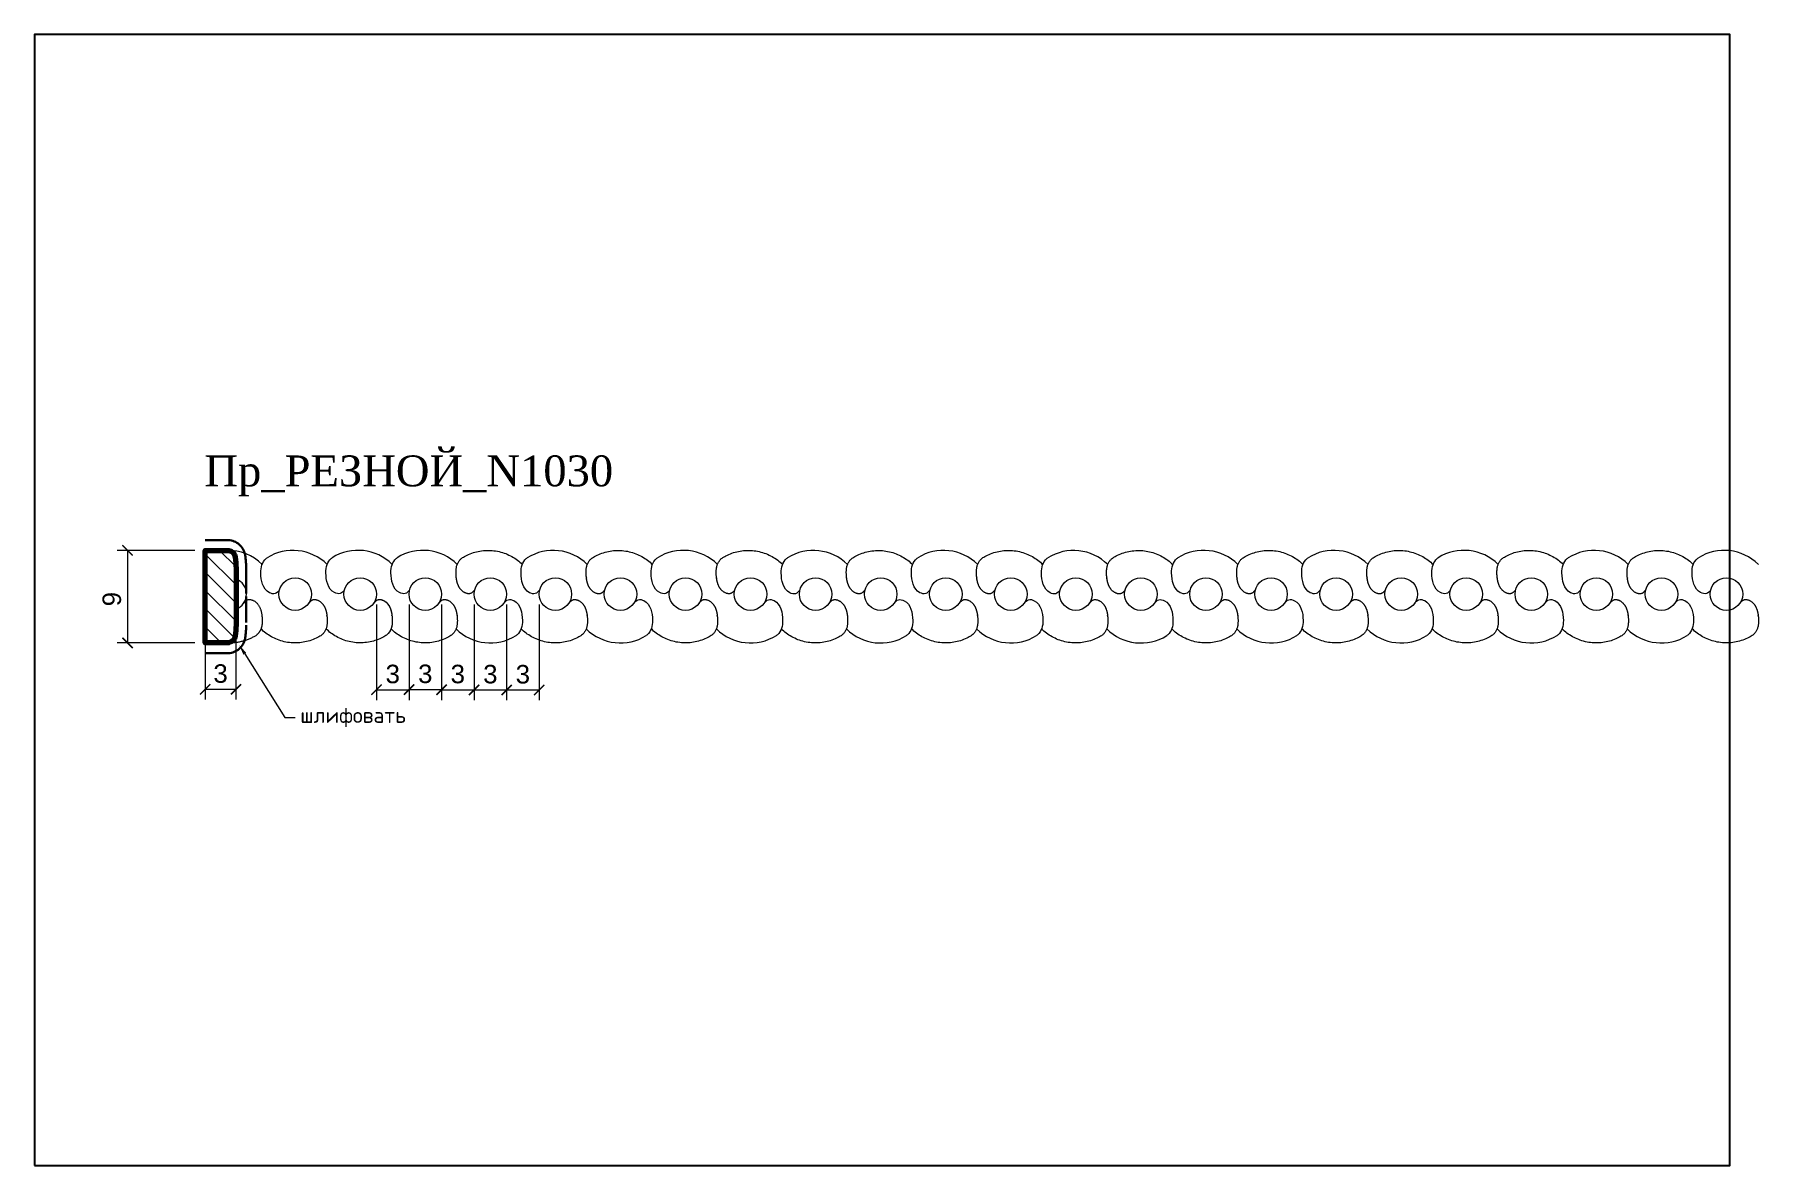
# Model space of a CAD drawing. Header units: millimetres. Extents: x 1314 to 1481, y 237 to 347.
import ezdxf
from ezdxf import colors
from ezdxf.entities.mleader import LeaderData, LeaderLine
from ezdxf.math import Vec2, Vec3

# ---------------------------------------------------------------- set-up
doc = ezdxf.new("R2010")
doc.units = ezdxf.units.MM
doc.linetypes.add('HIDDEN', pattern=[0.375, 0.25, -0.125])
for name, color, linetype, lineweight in [('0.15', 7, 'Continuous', 15), ('линия 50', 1, 'Continuous', 140), ('служебный слой РАЗМЕРЫ', 7, 'Continuous', 9)]:
    doc.layers.add(name, color=color, linetype=linetype, lineweight=lineweight)
doc.layers.add('Outside panel', color=7, linetype='Continuous', lineweight=18, true_color=0x7f5e57)
doc.layers.add('размеры в модели', color=7, linetype='Continuous')
doc.styles.add('ELECT', font='times.ttf')
doc.styles.get("Standard").update_dxf_attribs({"font": 'arial.ttf'})
doc.styles.add('ЕСКД профили текст', font='isocpeur.ttf')
doc.dimstyles.new('M_1', dxfattribs={"dimtxt": 1.8, "dimasz": 1, "dimexe": 1, "dimexo": 1, "dimgap": 0.6, "dimtad": 1, "dimdec": 0, "dimdsep": 46, "dimtxsty": 'Standard', "dimblk": 'ARCHTICK', "dimcen": -5, "dimclrd": 7, "dimclre": 7, "dimclrt": 7, "dimadec": 0, "dimazin": 0, "dimtfac": 1, "dimtdec": 0, "dimtmove": 0, "dimatfit": 3, "dimfxl": 1, "dimtolj": 1, "dimtzin": 0, "dimlwd": 5, "dimlwe": 5, "dimarcsym": 0})

# ---------------------------------------------------------------- blocks, each defined once
blk = doc.blocks.new('_ArchTick')
at = {"color": 0, "linetype": 'ByBlock', "const_width": 0.15}
blk.add_lwpolyline([(-0.5, -0.5), (0.5, 0.5)], dxfattribs=at)
blk = doc.blocks.new('*D6')
at = {"layer": 'Defpoints', "color": 0, "ltscale": 1000, "transparency": 16777216}
for p in [(1359.584808503521, 292.1058014635055), (1362.751732715242, 292.1052696733823), (1362.751732715242, 282.7788896739512)]:
    blk.add_point(p, dxfattribs=at)
at = {"layer": 'размеры в модели', "color": 7, "lineweight": 5, "ltscale": 1000, "transparency": 16777216}
for p, q in [((1359.584808503521, 291.1058014635055), (1359.584808503521, 281.7788896739512)), ((1362.751732715242, 291.1052696733823), (1362.751732715242, 281.7788896739512)), ((1359.584808503521, 282.7788896739512), (1362.751732715242, 282.7788896739512))]:
    blk.add_line(p, q, dxfattribs=at)
at = {"layer": 'размеры в модели', "color": 7, "lineweight": 5, "ltscale": 1000, "transparency": 16777216, "rotation": 180}
blk.add_blockref('_ArchTick', (1359.584808503521, 282.7788896739512), dxfattribs=at)
at = {"layer": 'размеры в модели', "color": 7, "lineweight": 5, "ltscale": 1000, "transparency": 16777216}
blk.add_blockref('_ArchTick', (1362.751732715242, 282.7788896739512), dxfattribs=at)
at = {"layer": 'размеры в модели', "color": 7, "ltscale": 1000, "transparency": 16777216, "insert": (1361.168270609411, 284.2985349672663), "char_height": 1.8, "attachment_point": 5}
blk.add_mtext('\\A1;3', dxfattribs=at)
blk = doc.blocks.new('*D5')
at = {"layer": 'Defpoints', "color": 0, "ltscale": 1000, "transparency": 16777216}
for p in [(1356.419703395233, 292.1058014635055), (1359.584808503521, 292.1058014635055), (1359.584808503521, 282.7890902848303)]:
    blk.add_point(p, dxfattribs=at)
at = {"layer": 'размеры в модели', "color": 7, "lineweight": 5, "ltscale": 1000, "transparency": 16777216}
for p, q in [((1356.419703395233, 291.1058014635055), (1356.419703395233, 281.7890902848303)), ((1359.584808503521, 291.1058014635055), (1359.584808503521, 281.7890902848303)), ((1356.419703395233, 282.7890902848303), (1359.584808503521, 282.7890902848303))]:
    blk.add_line(p, q, dxfattribs=at)
at = {"layer": 'размеры в модели', "color": 7, "lineweight": 5, "ltscale": 1000, "transparency": 16777216, "rotation": 180}
blk.add_blockref('_ArchTick', (1356.419703395233, 282.7890902848303), dxfattribs=at)
at = {"layer": 'размеры в модели', "color": 7, "lineweight": 5, "ltscale": 1000, "transparency": 16777216}
blk.add_blockref('_ArchTick', (1359.584808503521, 282.7890902848303), dxfattribs=at)
at = {"layer": 'размеры в модели', "color": 7, "ltscale": 1000, "transparency": 16777216, "insert": (1358.002255949377, 284.3087355781454), "char_height": 1.8, "attachment_point": 5}
blk.add_mtext('\\A1;3', dxfattribs=at)
blk = doc.blocks.new('*D4')
at = {"layer": 'Defpoints', "color": 0, "ltscale": 1000, "transparency": 16777216}
for p in [(1353.254598286829, 292.1058014635055), (1356.419703395233, 292.1058014635055), (1356.419703395233, 282.7999328922015)]:
    blk.add_point(p, dxfattribs=at)
at = {"layer": 'размеры в модели', "color": 7, "lineweight": 5, "ltscale": 1000, "transparency": 16777216}
for p, q in [((1353.254598286829, 291.1058014635055), (1353.254598286829, 281.7999328922015)), ((1356.419703395233, 291.1058014635055), (1356.419703395233, 281.7999328922015)), ((1353.254598286829, 282.7999328922015), (1356.419703395233, 282.7999328922015))]:
    blk.add_line(p, q, dxfattribs=at)
at = {"layer": 'размеры в модели', "color": 7, "lineweight": 5, "ltscale": 1000, "transparency": 16777216, "rotation": 180}
blk.add_blockref('_ArchTick', (1353.254598286829, 282.7999328922015), dxfattribs=at)
at = {"layer": 'размеры в модели', "color": 7, "lineweight": 5, "ltscale": 1000, "transparency": 16777216}
blk.add_blockref('_ArchTick', (1356.419703395233, 282.7999328922015), dxfattribs=at)
at = {"layer": 'размеры в модели', "color": 7, "ltscale": 1000, "transparency": 16777216, "insert": (1354.837150841031, 284.3195781855166), "char_height": 1.8, "attachment_point": 5}
blk.add_mtext('\\A1;3', dxfattribs=at)
blk = doc.blocks.new('*D3')
at = {"layer": 'Defpoints', "color": 0, "ltscale": 1000, "transparency": 16777216}
for p in [(1346.924388070194, 292.1058014635055), (1350.089493178541, 292.1058014635055), (1350.089493178541, 282.8039275370102)]:
    blk.add_point(p, dxfattribs=at)
at = {"layer": 'размеры в модели', "color": 7, "lineweight": 5, "ltscale": 1000, "transparency": 16777216}
for p, q in [((1346.924388070194, 291.1058014635055), (1346.924388070194, 281.8039275370102)), ((1350.089493178541, 291.1058014635055), (1350.089493178541, 281.8039275370102)), ((1346.924388070194, 282.8039275370102), (1350.089493178541, 282.8039275370102))]:
    blk.add_line(p, q, dxfattribs=at)
at = {"layer": 'размеры в модели', "color": 7, "lineweight": 5, "ltscale": 1000, "transparency": 16777216, "rotation": 180}
blk.add_blockref('_ArchTick', (1346.924388070194, 282.8039275370102), dxfattribs=at)
at = {"layer": 'размеры в модели', "color": 7, "lineweight": 5, "ltscale": 1000, "transparency": 16777216}
blk.add_blockref('_ArchTick', (1350.089493178541, 282.8039275370102), dxfattribs=at)
at = {"layer": 'размеры в модели', "color": 7, "ltscale": 1000, "transparency": 16777216, "insert": (1348.506940624397, 284.3235728303253), "char_height": 1.8, "attachment_point": 5}
blk.add_mtext('\\A1;3', dxfattribs=at)
blk = doc.blocks.new('*D2')
at = {"layer": 'Defpoints', "color": 0, "ltscale": 1000, "transparency": 16777216}
for p in [(1350.089493178541, 292.1058014635055), (1353.254598286829, 292.1058014635055), (1353.254598286829, 282.8195494515821)]:
    blk.add_point(p, dxfattribs=at)
at = {"layer": 'размеры в модели', "color": 7, "lineweight": 5, "ltscale": 1000, "transparency": 16777216}
for p, q in [((1350.089493178541, 291.1058014635055), (1350.089493178541, 281.8195494515821)), ((1353.254598286829, 291.1058014635055), (1353.254598286829, 281.8195494515821)), ((1350.089493178541, 282.8195494515821), (1353.254598286829, 282.8195494515821))]:
    blk.add_line(p, q, dxfattribs=at)
at = {"layer": 'размеры в модели', "color": 7, "lineweight": 5, "ltscale": 1000, "transparency": 16777216, "rotation": 180}
blk.add_blockref('_ArchTick', (1350.089493178541, 282.8195494515821), dxfattribs=at)
at = {"layer": 'размеры в модели', "color": 7, "lineweight": 5, "ltscale": 1000, "transparency": 16777216}
blk.add_blockref('_ArchTick', (1353.254598286829, 282.8195494515821), dxfattribs=at)
at = {"layer": 'размеры в модели', "color": 7, "ltscale": 1000, "transparency": 16777216, "insert": (1351.672045732685, 284.3391947448973), "char_height": 1.8, "attachment_point": 5}
blk.add_mtext('\\A1;3', dxfattribs=at)
blk = doc.blocks.new('*D8')
at = {"layer": 'Defpoints', "color": 0, "ltscale": 1000, "transparency": 16777216}
for p in [(1330.252089307945, 296.3588111894205), (1333.249516065011, 294.1263320338039), (1333.249516065011, 282.8449439793476)]:
    blk.add_point(p, dxfattribs=at)
at = {"layer": 'размеры в модели', "color": 7, "lineweight": 5, "ltscale": 1000, "transparency": 16777216}
for p, q in [((1330.252089307945, 295.3588111894205), (1330.252089307945, 281.8449439793476)), ((1333.249516065011, 293.1263320338039), (1333.249516065011, 281.8449439793476)), ((1330.252089307945, 282.8449439793476), (1333.249516065011, 282.8449439793476))]:
    blk.add_line(p, q, dxfattribs=at)
at = {"layer": 'размеры в модели', "color": 7, "lineweight": 5, "ltscale": 1000, "transparency": 16777216, "rotation": 180}
blk.add_blockref('_ArchTick', (1330.252089307945, 282.8449439793476), dxfattribs=at)
at = {"layer": 'размеры в модели', "color": 7, "lineweight": 5, "ltscale": 1000, "transparency": 16777216}
blk.add_blockref('_ArchTick', (1333.249516065011, 282.8449439793476), dxfattribs=at)
at = {"layer": 'размеры в модели', "color": 7, "ltscale": 1000, "transparency": 16777216, "insert": (1331.750802686449, 284.3645892726627), "char_height": 1.8, "attachment_point": 5}
blk.add_mtext('\\A1;3', dxfattribs=at)
blk = doc.blocks.new('*D7')
at = {"layer": 'Defpoints', "color": 0, "ltscale": 1000, "transparency": 16777216}
for p in [(1330.249730308901, 296.3588111903229), (1322.691560130869, 287.3573986737466), (1330.249730308901, 287.3573986737466)]:
    blk.add_point(p, dxfattribs=at)
at = {"layer": 'размеры в модели', "color": 7, "lineweight": 5, "ltscale": 1000, "transparency": 16777216}
for p, q in [((1329.249730308901, 296.3588111903229), (1321.691560130869, 296.3588111903229)), ((1322.691560130869, 296.3588111903229), (1322.691560130869, 287.3573986737466)), ((1329.249730308901, 287.3573986737466), (1321.691560130869, 287.3573986737466))]:
    blk.add_line(p, q, dxfattribs=at)
for p, rotation in [((1322.691560130869, 296.3588111903229), 90), ((1322.691560130869, 287.3573986737466), 270)]:
    blk.add_blockref('_ArchTick', p, dxfattribs=dict(at, rotation=rotation))
at = {"layer": 'размеры в модели', "color": 7, "ltscale": 1000, "transparency": 16777216, "insert": (1321.172528752969, 291.6166499399988), "char_height": 1.8, "attachment_point": 5, "rotation": 90}
blk.add_mtext('\\A1;9', dxfattribs=at)

msp = doc.modelspace()

# ---------------------------------------------------------------- hatches: boundary and pattern name
at = {"layer": 'Outside panel', "ltscale": 1000}
h = msp.add_hatch(dxfattribs=at)
h.set_pattern_fill('ANSI31', color=256, scale=10, angle=89.99999999999999)
h.set_pattern_definition([(135, (-308745.0822211283, 93220.60749441691), (-0.8838834764831847, -0.8838834764831842), [])])
edge = h.paths.add_edge_path()
edge.add_line((1333.252089307945, 291.8573986728443), (1333.251827550073, 289.0869981212309))
edge.add_arc((1321.690781577909, 289.4972456994437), 11.56832256837333, 352.71145278021726, 357.9676928715497, ccw=False)
edge.add_arc((1332.364986837794, 288.1414474617923), 0.80841575530938, 284.1032082301434, 352.04846831361203, ccw=False)
edge.add_line((1332.56197295403, 287.3573986728443), (1330.252089307945, 287.3573986728443))
edge.add_line((1330.252089307945, 287.3573986728443), (1330.252089307945, 291.8581049311324))
edge.add_line((1330.252089307945, 291.8581049311324), (1330.252089307945, 296.3588111894205))
edge.add_line((1330.252089307945, 296.3588111894205), (1332.56197295403, 296.3588111894205))
edge.add_arc((1332.364986837794, 295.5747624004725), 0.8084157553144137, 7.951531686388023, 75.89679176985658, ccw=False)
edge.add_arc((1321.690781577909, 294.2189641628211), 11.56832256837375, 2.032307128450327, 7.288547219782686, ccw=False)
edge.add_line((1333.251827550073, 294.6292117410339), (1333.252089307945, 291.8588111894205))

# ---------------------------------------------------------------- linework, layer by layer
at = {"color": 6, "ltscale": 1000}
msp.add_lwpolyline([(1313.640166481928, 236.5306008226107), (1478.640166481928, 236.5306008226107), (1478.640166481928, 346.5306008226107), (1313.640166481928, 346.5306008226107)], close=True, dxfattribs=at)
at = {"layer": '0.15', "color": 7, "ltscale": 1000}
for centre in [(1339.010728631994, 292.1016922611016), (1345.34183551605, 292.1058014635055), (1351.672045732685, 292.1058014635055), (1358.002255949377, 292.1058014635055), (1364.334285247092, 292.1050039310649), (1370.66678740615, 292.1050039310649), (1376.996997622842, 292.1050039310649), (1383.327207839535, 292.1050039310649), (1389.658064685133, 292.1012181558472), (1395.990566844248, 292.1012181558472), (1402.320777060882, 292.1012181558472), (1408.650987277575, 292.1012181558472), (1414.983016575232, 292.1004206234065), (1421.315518734347, 292.1004206234065), (1427.64572895104, 292.1004206234065), (1433.975939167674, 292.1004206234065), (1440.310245799436, 292.1054802763101), (1446.642747958493, 292.1054802763101), (1452.972958175185, 292.1054802763101), (1459.303168391878, 292.1054802763101), (1465.635197689535, 292.1046827438695), (1471.96769984865, 292.1046827438695), (1478.297910065285, 292.1046827438695)]:
    msp.add_circle(centre, 1.582552554169502, dxfattribs=at)
for centre, radius, start, end in [((1332.460571440704, 291.6117594703101), 4.747657662508507, 45.46125550360905, 90.91541549154064), ((1338.788673791172, 291.6072438676638), 4.747657662508507, 45.46125550360905, 121.8910028243229), ((1345.1215073038, 291.614899135544), 4.747657662508507, 45.46125550360905, 121.8910028243229), ((1351.449990891862, 291.6113530700677), 4.747657662508507, 45.46125550360905, 121.8910028243229), ((1364.110210466151, 291.6048665818817), 4.747657662508507, 45.46125550360905, 121.8910028243229), ((1376.774942781962, 291.6105555376271), 4.747657662508507, 45.46125550360905, 121.8910028243229), ((1389.43398990425, 291.601080806664), 4.747657662508507, 45.46125550360905, 121.8910028243229), ((1402.098722220002, 291.6067697624094), 4.747657662508507, 45.46125550360905, 121.8910028243229), ((1414.758941794349, 291.6002832742233), 4.747657662508507, 45.46125550360905, 121.8910028243229), ((1427.423674110159, 291.6059722299688), 4.747657662508507, 45.46125550360905, 121.8910028243229), ((1440.086171018553, 291.6053429271269), 4.747657662508507, 45.46125550360905, 121.8910028243229), ((1452.750903334305, 291.6110318828723), 4.747657662508507, 45.46125550360905, 121.8910028243229), ((1465.411122908652, 291.6045453946863), 4.747657662508507, 45.46125550360905, 121.8910028243229), ((1478.075855224404, 291.6102343504317), 4.747657662508507, 45.46125550360905, 121.8910028243229), ((1332.682626281527, 292.1062078637478), 1.582552554169502, 290.9942537180775, 69.00756442548197), ((1358.002255949377, 292.1058014635055), 4.747657662508507, 225.4612555041987, 301.8910028243229), ((1370.663685168733, 292.103084452945), 4.747657662508507, 225.4612555041987, 301.8910028243229), ((1383.327207839535, 292.1050039310649), 4.747657662508507, 225.4612555041987, 301.8910028243229), ((1395.987464606831, 292.0992986777565), 4.747657662508507, 225.4612555041987, 301.8910028243229), ((1408.650987277575, 292.1012181558472), 4.747657662508507, 225.4612555041987, 301.8910028243229), ((1421.31241649693, 292.0985011452867), 4.747657662508507, 225.4612555041987, 301.8910028243229), ((1433.975939167674, 292.1004206234065), 4.747657662508507, 225.4612555041987, 301.8910028243229), ((1446.639645721076, 292.1035607982194), 4.747657662508507, 225.4612555041987, 301.8910028243229), ((1459.303168391878, 292.1054802763101), 4.747657662508507, 225.4612555041987, 301.8910028243229), ((1471.964597611233, 292.1027632657497), 4.747657662508507, 225.4612555041987, 301.8910028243229)]:
    msp.add_arc(centre, radius, start, end, dxfattribs=at)
for points in [[(1337.47370796937, 292.4909491807921), (1337.05784834579, 292.1516174874268), (1336.4994763416, 292.2433281168342), (1335.666046085371, 294.1644850114244), (1335.777495336089, 294.9614470938686), (1336.181639589206, 295.559209744737), (1336.280462443781, 295.6382647206774)], [(1343.806541482056, 292.4986044486868), (1343.39068185836, 292.1592727552925), (1342.83230985417, 292.2509833846998), (1341.998879598057, 294.1721402793191), (1342.110328848776, 294.9691023617343), (1342.514473101892, 295.5668650126026), (1342.613295956351, 295.645919988543)], [(1350.135025070118, 292.4950583832106), (1349.719165446422, 292.1557266898162), (1349.160793442232, 292.2474373192235), (1348.327363186119, 294.1685942138429), (1348.438812436838, 294.965556296258), (1348.842956689954, 295.5633189471264), (1348.941779544413, 295.6423739230668)], [(1362.795244644465, 292.4885718950245), (1362.379385020769, 292.1492402016302), (1361.821013016579, 292.2409508310375), (1360.987582760466, 294.1621077256568), (1361.099032011185, 294.9590698080719), (1361.503176264301, 295.5568324589403), (1361.60199911876, 295.6358874348516)], [(1375.459976960159, 292.4942608507699), (1375.044117336463, 292.1549291573756), (1374.485745332389, 292.2466397867829), (1373.652315076277, 294.1677966813731), (1373.763764326995, 294.9647587638174), (1374.167908580112, 295.5625214146567), (1374.266731434571, 295.641576390597)], [(1388.119024082389, 292.4847861198068), (1387.70316445881, 292.1454544264125), (1387.144792454619, 292.2371650558198), (1386.311362198507, 294.1583219504391), (1386.422811449342, 294.9552840328543), (1386.826955702341, 295.5530466837226), (1386.925778556917, 295.632101659663)], [(1400.783756398199, 292.4904750755522), (1400.36789677462, 292.1511433821579), (1399.80952477043, 292.2428540115652), (1398.976094514201, 294.1640109061846), (1399.087543765036, 294.9609729885997), (1399.491688018035, 295.558735639439), (1399.590510872727, 295.6377906153793)], [(1413.443975972546, 292.4839885873662), (1413.028116348967, 292.1446568939718), (1412.469744344777, 292.2363675233792), (1411.636314088548, 294.1575244179985), (1411.747763339383, 294.9544865004136), (1412.151907592382, 295.5522491512529), (1412.250730447075, 295.6313041271933)], [(1426.108708288357, 292.4896775431116), (1425.692848664778, 292.1503458497173), (1425.134476660587, 292.2420564791246), (1424.301046404358, 294.1632133737148), (1424.412495655077, 294.960175456159), (1424.816639908193, 295.5579381069983), (1424.915462762769, 295.6369930829387)], [(1438.771205196692, 292.4890482402698), (1438.355345573113, 292.1497165468754), (1437.796973568922, 292.2414271763118), (1436.96354331281, 294.1625840709021), (1437.074992563528, 294.9595461533463), (1437.479136816528, 295.5573088041856), (1437.57795967122, 295.636363780126)], [(1451.435937512502, 292.4947371960152), (1451.020077888923, 292.1554055026209), (1450.461705884733, 292.2471161320282), (1449.628275628504, 294.1682730266475), (1449.739724879339, 294.9652351090626), (1450.143869132338, 295.562997759931), (1450.242691986914, 295.6420527358423)], [(1464.096157086849, 292.4882507078291), (1463.68029746327, 292.1489190144348), (1463.12192545908, 292.2406296438421), (1462.288495202851, 294.1617865384615), (1462.399944453686, 294.9587486208766), (1462.804088706685, 295.5565112717159), (1462.902911561261, 295.6355662476562)], [(1476.76088940266, 292.4939396635746), (1476.345029779081, 292.1546079701802), (1475.78665777489, 292.2463185995875), (1474.953227518661, 294.1674754941778), (1475.06467676938, 294.964437576622), (1475.468821022496, 295.5622002274613), (1475.567643877072, 295.6412552034017)], [(1346.653637497755, 291.2201291569218), (1347.069497121451, 291.5594608503161), (1347.627869125525, 291.4677502208797), (1348.461299381754, 289.5465933262894), (1348.349850131035, 288.7496312438452), (1347.945705877919, 288.1518685930059), (1347.84688302346, 288.0728136170655)], [(1346.653637497755, 291.2201291569218), (1347.069497121451, 291.5594608503161), (1347.627869125525, 291.4677502208797), (1348.461299381754, 289.5465933262894), (1348.349850131035, 288.7496312438452), (1347.945705877919, 288.1518685930059), (1347.84688302346, 288.0728136170655)], [(1359.317160168499, 291.2220486350125), (1359.733019792195, 291.5613803284068), (1360.291391796385, 291.4696696989995), (1361.124822052498, 289.5485128043802), (1361.013372801779, 288.751550721965), (1360.609228548663, 288.1537880710966), (1360.510405694204, 288.0747330951854)], [(1371.978589387913, 291.219331624452), (1372.394449011492, 291.5586633178464), (1372.952821015682, 291.4669526884391), (1373.786251271911, 289.5457957938488), (1373.674802021076, 288.7488337114046), (1373.270657768076, 288.1510710605653), (1373.171834913501, 288.0720160846249)], [(1371.978589387913, 291.219331624452), (1372.394449011492, 291.5586633178464), (1372.952821015682, 291.4669526884391), (1373.786251271911, 289.5457957938488), (1373.674802021076, 288.7488337114046), (1373.270657768076, 288.1510710605653), (1373.171834913501, 288.0720160846249)], [(1384.642112058656, 291.2212511025718), (1385.057971682352, 291.5605827959662), (1385.616343686426, 291.4688721665298), (1386.449773942655, 289.5477152719395), (1386.33832469182, 288.7507531894953), (1385.93418043882, 288.152990538656), (1385.835357584361, 288.0739355627156)], [(1397.302368825953, 291.2155458492634), (1397.718228449648, 291.5548775426287), (1398.276600453839, 291.4631669132214), (1399.110030709951, 289.5420100186311), (1398.998581459116, 288.7450479361869), (1398.594437206117, 288.1472852853476), (1398.495614351541, 288.0682303094072)], [(1397.302368825953, 291.2155458492634), (1397.718228449648, 291.5548775426287), (1398.276600453839, 291.4631669132214), (1399.110030709951, 289.5420100186311), (1398.998581459116, 288.7450479361869), (1398.594437206117, 288.1472852853476), (1398.495614351541, 288.0682303094072)], [(1409.965891496697, 291.2174653273541), (1410.381751120392, 291.5567970207485), (1410.940123124583, 291.4650863913412), (1411.773553380695, 289.5439294967218), (1411.66210412986, 288.7469674143067), (1411.257959876977, 288.1492047634383), (1411.159137022285, 288.0701497874979)], [(1422.627320715994, 291.2147483167937), (1423.043180339806, 291.554080010188), (1423.601552343996, 291.4623693807807), (1424.434982600109, 289.5412124861614), (1424.323533349274, 288.7442504037463), (1423.919389096274, 288.146487752907), (1423.820566241699, 288.0674327769666)], [(1422.627320715994, 291.2147483167937), (1423.043180339806, 291.554080010188), (1423.601552343996, 291.4623693807807), (1424.434982600109, 289.5412124861614), (1424.323533349274, 288.7442504037463), (1423.919389096274, 288.146487752907), (1423.820566241699, 288.0674327769666)], [(1435.290843386854, 291.2166677949135), (1435.70670301055, 291.5559994882788), (1436.26507501474, 291.4642888588714), (1437.098505270853, 289.5431319642812), (1436.987056020018, 288.746169881837), (1436.582911767018, 288.1484072309977), (1436.484088912443, 288.0693522550573)], [(1447.954549940256, 291.2198079697264), (1448.370409563951, 291.5591396630916), (1448.928781568142, 291.4674290336843), (1449.762211824254, 289.5462721390941), (1449.650762573419, 288.7493100566498), (1449.24661832042, 288.1515474058106), (1449.147795465844, 288.0724924298702)], [(1447.954549940256, 291.2198079697264), (1448.370409563951, 291.5591396630916), (1448.928781568142, 291.4674290336843), (1449.762211824254, 289.5462721390941), (1449.650762573419, 288.7493100566498), (1449.24661832042, 288.1515474058106), (1449.147795465844, 288.0724924298702)], [(1460.618072611, 291.2217274478171), (1461.033932234695, 291.5610591412114), (1461.592304238886, 291.4693485118041), (1462.425734494998, 289.5481916171848), (1462.314285244163, 288.7512295347697), (1461.910140991164, 288.1534668839013), (1461.811318136588, 288.0744119079609)], [(1473.279501830297, 291.2190104372567), (1473.695361454109, 291.558342130651), (1474.253733458183, 291.4666315012437), (1475.087163714295, 289.5454746066534), (1474.975714463577, 288.7485125242092), (1474.571570210461, 288.1507498733699), (1474.472747356001, 288.0716948974296)], [(1473.279501830297, 291.2190104372567), (1473.695361454109, 291.558342130651), (1474.253733458183, 291.4666315012437), (1475.087163714295, 289.5454746066534), (1474.975714463577, 288.7485125242092), (1474.571570210461, 288.1507498733699), (1474.472747356001, 288.0716948974296)]]:
    msp.add_spline(points, degree=3, dxfattribs=at)
for points, weights, knots in [([(1356.46890288901, 292.4973381524032), (1356.342197325383, 292.3525343616784), (1356.081912461505, 292.0550712199183), (1354.889958546566, 292.3559244271892), (1354.60159373104, 293.764953056525), (1354.699845218518, 294.9538026280643), (1355.018831769539, 295.4435338286276), (1355.239531041192, 295.617602960323), (1355.271481146989, 295.6428025321511), (1357.212062035524, 296.8506246910983), (1359.483853420079, 296.5983303052635), (1361.1121483844, 294.9941657058953)], [1, 1, 1, 1, 1, 1, 1, 1, 1, 0.8569840929406537, 0.8569840929406537, 1], [0, 0, 0, 0, 0.5087373346167458, 1.045073510605959, 3.029980633235113, 3.792720259119951, 4.476643255822026, 4.592412837616612, 4.592412837616612, 4.592412837616612, 5.927075303941782, 5.927075303941782, 5.927075303941782, 5.927075303941782]), ([(1369.129122463357, 292.4908516642172), (1369.00241689973, 292.3460478734924), (1368.742132035852, 292.0485847317323), (1367.550178120913, 292.3494379390031), (1367.261813305387, 293.7584665683389), (1367.360064792749, 294.9473161398782), (1367.679051343886, 295.4370473404415), (1367.899750615539, 295.6111164721369), (1367.931700721336, 295.6363160439651), (1369.872281609871, 296.8441382029268), (1372.144072994426, 296.591843817062), (1373.772367958747, 294.9876792177092)], [1, 1, 1, 1, 1, 1, 1, 1, 1, 0.8569840929406537, 0.8569840929406537, 1], [0, 0, 0, 0, 0.5087373346167458, 1.045073510605959, 3.029980633235113, 3.792720259119951, 4.476643255822026, 4.592412837616612, 4.592412837616612, 4.592412837616612, 5.927075303941782, 5.927075303941782, 5.927075303941782, 5.927075303941782]), ([(1381.793854779167, 292.4965406199335), (1381.66714921554, 292.3517368292378), (1381.406864351546, 292.0542736874777), (1380.214910436724, 292.3551268947485), (1379.926545621198, 293.7641555240843), (1380.024797108559, 294.9530050956237), (1380.343783659697, 295.4427362961869), (1380.56448293135, 295.6168054278533), (1380.59643303703, 295.6420049997105), (1382.537013925739, 296.8498271587014), (1384.808805310178, 296.5975327727647), (1386.437100274441, 294.9933681734547)], [1, 1, 1, 1, 1, 1, 1, 1, 1, 0.8569840929406537, 0.8569840929406537, 1], [0, 0, 0, 0, 0.5087373346167458, 1.045073510605959, 3.029980633235113, 3.792720259119951, 4.476643255822026, 4.592412837616612, 4.592412837616612, 4.592412837616612, 5.927075303941782, 5.927075303941782, 5.927075303941782, 5.927075303941782]), ([(1394.452901901397, 292.4870658889995), (1394.326196337886, 292.3422620982747), (1394.065911473775, 292.0447989565146), (1392.87395755907, 292.3456521638145), (1392.585592743544, 293.7546807931212), (1392.683844230905, 294.9435303646605), (1393.002830782043, 295.4332615652238), (1393.223530053696, 295.6073306969192), (1393.255480159376, 295.6325302687474), (1395.196061047969, 296.84035242768), (1397.467852432583, 296.5880580418307), (1399.096147396671, 294.9838934424915)], [1, 1, 1, 1, 1, 1, 1, 1, 1, 0.8569840929406537, 0.8569840929406537, 1], [0, 0, 0, 0, 0.5087373346167458, 1.045073510605959, 3.029980633235113, 3.792720259119951, 4.476643255822026, 4.592412837616612, 4.592412837616612, 4.592412837616612, 5.927075303941782, 5.927075303941782, 5.927075303941782, 5.927075303941782]), ([(1407.117634217091, 292.4927548447158), (1406.990928653697, 292.3479510540201), (1406.730643789586, 292.05048791226), (1405.53868987488, 292.3513411195308), (1405.250325059238, 293.7603697488667), (1405.348576546716, 294.949219320406), (1405.667563097737, 295.4389505209692), (1405.888262369506, 295.6130196526647), (1405.920212475186, 295.6382192244928), (1407.860793363547, 296.8460413834546), (1410.132584748393, 296.5937469975906), (1411.760879712481, 294.989582398237)], [1, 1, 1, 1, 1, 1, 1, 1, 1, 0.8569840929406537, 0.8569840929406537, 1], [0, 0, 0, 0, 0.5087373346167458, 1.045073510605959, 3.029980633235113, 3.792720259119951, 4.476643255822026, 4.592412837616612, 4.592412837616612, 4.592412837616612, 5.927075303941782, 5.927075303941782, 5.927075303941782, 5.927075303941782]), ([(1419.777853791438, 292.4862683565298), (1419.651148228044, 292.341464565834), (1419.390863363933, 292.0440014240739), (1418.198909449111, 292.3448546313448), (1417.910544633585, 293.7538832606806), (1418.008796121063, 294.9427328322199), (1418.327782672084, 295.4324640327832), (1418.548481943853, 295.6065331644495), (1418.580432049534, 295.6317327363067), (1420.521012937777, 296.8395548952103), (1422.792804322508, 296.5872605094482), (1424.421099286828, 294.9830959100509)], [1, 1, 1, 1, 1, 1, 1, 1, 1, 0.8569840929406537, 0.8569840929406537, 1], [0, 0, 0, 0, 0.5087373346167458, 1.045073510605959, 3.029980633235113, 3.792720259119951, 4.476643255822026, 4.592412837616612, 4.592412837616612, 4.592412837616612, 5.927075303941782, 5.927075303941782, 5.927075303941782, 5.927075303941782]), ([(1432.442586107249, 292.4919573122752), (1432.315880543854, 292.3471535215504), (1432.055595679743, 292.0496903798194), (1430.863641764921, 292.3505435870902), (1430.575276949279, 293.759572216426), (1430.673528436873, 294.9484217879653), (1430.992514987778, 295.4381529885286), (1431.213214259664, 295.6122221201949), (1431.245164365344, 295.6374216920522), (1433.185745253762, 296.8452438509993), (1435.457536638376, 296.5929494651355), (1437.085831602639, 294.9887848657963)], [1, 1, 1, 1, 1, 1, 1, 1, 1, 0.8569840929406537, 0.8569840929406537, 1], [0, 0, 0, 0, 0.5087373346167458, 1.045073510605959, 3.029980633235113, 3.792720259119951, 4.476643255822026, 4.592412837616612, 4.592412837616612, 4.592412837616612, 5.927075303941782, 5.927075303941782, 5.927075303941782, 5.927075303941782]), ([(1445.105083015584, 292.4913280094624), (1444.978377452189, 292.3465242187376), (1444.718092588078, 292.0490610769775), (1443.526138673373, 292.3499142842775), (1443.237773857731, 293.7589429135842), (1443.336025345208, 294.9477924851235), (1443.65501189623, 295.4375236856868), (1443.875711167999, 295.6115928173822), (1443.907661273679, 295.6367923892103), (1445.848242162214, 296.8446145482012), (1448.120033546711, 296.5923201623373), (1449.748328510974, 294.9881555629545)], [1, 1, 1, 1, 1, 1, 1, 1, 1, 0.8569840929406537, 0.8569840929406537, 1], [0, 0, 0, 0, 0.5087373346167458, 1.045073510605959, 3.029980633235113, 3.792720259119951, 4.476643255822026, 4.592412837616612, 4.592412837616612, 4.592412837616612, 5.927075303941782, 5.927075303941782, 5.927075303941782, 5.927075303941782]), ([(1457.769815331394, 292.4970169652079), (1457.643109768, 292.352213174483), (1457.382824903889, 292.0547500327229), (1456.190870989067, 292.3556032399938), (1455.902506173541, 293.7646318693296), (1456.000757661019, 294.9534814408689), (1456.31974421204, 295.4432126414322), (1456.540443483809, 295.6172817731276), (1456.572393589489, 295.6424813449557), (1458.512974477849, 296.8503035039039), (1460.784765862696, 296.598009118039), (1462.413060826784, 294.9938445186999)], [1, 1, 1, 1, 1, 1, 1, 1, 1, 0.8569840929406537, 0.8569840929406537, 1], [0, 0, 0, 0, 0.5087373346167458, 1.045073510605959, 3.029980633235113, 3.792720259119951, 4.476643255822026, 4.592412837616612, 4.592412837616612, 4.592412837616612, 5.927075303941782, 5.927075303941782, 5.927075303941782, 5.927075303941782]), ([(1470.430034905741, 292.4905304769927), (1470.303329342347, 292.345726686297), (1470.043044478236, 292.0482635445369), (1468.851090563414, 292.3491167518077), (1468.562725747888, 293.7581453811435), (1468.660977235366, 294.9469949526829), (1468.979963786387, 295.4367261532461), (1469.200663058156, 295.6107952849416), (1469.232613163837, 295.6359948567697), (1471.173194052488, 296.8438170157024), (1473.444985437218, 296.5915226298384), (1475.073280401131, 294.9873580305139)], [1, 1, 1, 1, 1, 1, 1, 1, 1, 0.8569840929406537, 0.8569840929406537, 1], [0, 0, 0, 0, 0.5087373346167458, 1.045073510605959, 3.029980633235113, 3.792720259119951, 4.476643255822026, 4.592412837616612, 4.592412837616612, 4.592412837616612, 5.927075303941782, 5.927075303941782, 5.927075303941782, 5.927075303941782]), ([(1333.993924501072, 291.2202227814123), (1334.120630064583, 291.3650265721371), (1334.380914928694, 291.6624897138972), (1335.572868843399, 291.3616365066264), (1335.861233658925, 289.9526078772615), (1335.762982171564, 288.7637583057513), (1335.443995620659, 288.274027105188), (1335.223296348773, 288.0999579734926), (1335.191346243093, 288.0747584016644), (1334.414633081829, 287.5913302833942), (1333.517007917235, 287.3360147338826), (1332.566726274625, 287.3592199625855)], [1, 1, 1, 1, 1, 1, 1, 1, 1, 0.9373876876266027, 0.9021870229597582, 0.8943980059994663], [0, 0, 0, 0, 0.5087373346167458, 1.045073510605959, 3.029980633235113, 3.792720259119951, 4.476643255822026, 4.592412837616612, 4.592412837616612, 4.592412837616612, 5.176727582548612, 5.176727582548612, 5.176727582548612, 5.176727582548612]), ([(1340.32202685154, 291.2157071787515), (1340.44873241505, 291.3605109694763), (1340.709017279161, 291.6579741112655), (1341.900971193867, 291.3571209039656), (1342.189336009393, 289.9480922746006), (1342.091084522031, 288.7592427030904), (1341.772097971127, 288.2695115025272), (1341.551398699241, 288.0954423708608), (1341.519448593561, 288.0702427990036), (1339.578867705026, 286.8624206400855), (1337.307076320296, 287.1147150259503), (1335.678781356266, 288.7188796253176)], [1, 1, 1, 1, 1, 1, 1, 1, 1, 0.8569840929406537, 0.8569840929406537, 1], [0, 0, 0, 0, 0.5087373346167458, 1.045073510605959, 3.029980633235113, 3.792720259119951, 4.476643255822026, 4.592412837616612, 4.592412837616612, 4.592412837616612, 5.927075303941782, 5.927075303941782, 5.927075303941782, 5.927075303941782]), ([(1346.654860364109, 291.2233624466462), (1346.78156592762, 291.368166237371), (1347.041850791848, 291.6656293791311), (1348.233804706553, 291.3647761718603), (1348.522169522079, 289.9557475424954), (1348.423918034601, 288.7668979709852), (1348.104931483696, 288.2771667704219), (1347.884232211811, 288.1030976387265), (1347.852282106247, 288.0778980668983), (1345.911701217654, 286.8700759079074), (1343.639909833098, 287.1223702937714), (1342.011614868952, 288.7265348931833)], [1, 1, 1, 1, 1, 1, 1, 1, 1, 0.8569840929406537, 0.8569840929406537, 1], [0, 0, 0, 0, 0.5087373346167458, 1.045073510605959, 3.029980633235113, 3.792720259119951, 4.476643255822026, 4.592412837616612, 4.592412837616612, 4.592412837616612, 5.927075303941782, 5.927075303941782, 5.927075303941782, 5.927075303941782]), ([(1352.983343952172, 291.2198163811699), (1353.110049515682, 291.3646201718948), (1353.37033437991, 291.6620833136549), (1354.562288294615, 291.361230106384), (1354.850653110141, 289.9522014770191), (1354.752401622663, 288.7633519055089), (1354.433415071759, 288.2736207049456), (1354.212715799873, 288.0995515732502), (1354.180765694309, 288.0743520014221), (1352.240184805716, 286.8665298424602), (1349.968393421103, 287.1188242283242), (1348.340098457014, 288.722988827707)], [1, 1, 1, 1, 1, 1, 1, 1, 1, 0.8569840929406537, 0.8569840929406537, 1], [0, 0, 0, 0, 0.5087373346167458, 1.045073510605959, 3.029980633235113, 3.792720259119951, 4.476643255822026, 4.592412837616612, 4.592412837616612, 4.592412837616612, 5.927075303941782, 5.927075303941782, 5.927075303941782, 5.927075303941782]), ([(1365.644773171585, 291.2170993706386), (1365.77147873498, 291.3619031613634), (1366.031763599207, 291.6593663031235), (1367.223717514029, 291.3585130958236), (1367.512082329555, 289.9494844664878), (1367.413830841961, 288.7606348949485), (1367.094844291056, 288.2709036943852), (1366.87414501917, 288.0968345627189), (1366.842194913606, 288.0716349908616), (1364.901614025071, 286.8638128318708), (1362.629822640516, 287.116107217822), (1361.001527676312, 288.7202718171466)], [1, 1, 1, 1, 1, 1, 1, 1, 1, 0.8569840929406537, 0.8569840929406537, 1], [0, 0, 0, 0, 0.5087373346167458, 1.045073510605959, 3.029980633235113, 3.792720259119951, 4.476643255822026, 4.592412837616612, 4.592412837616612, 4.592412837616612, 5.927075303941782, 5.927075303941782, 5.927075303941782, 5.927075303941782]), ([(1378.308295842329, 291.2190188487293), (1378.43500140584, 291.3638226394542), (1378.695286269951, 291.6612857812142), (1379.887240184773, 291.3604325739434), (1380.175605000299, 289.9514039445785), (1380.077353512705, 288.7625543730683), (1379.7583669618, 288.2728231724759), (1379.537667690031, 288.0987540408096), (1379.50571758435, 288.0735544689524), (1377.565136695757, 286.865732309976), (1375.29334531126, 287.1180266958836), (1373.665050347056, 288.7221912952373)], [1, 1, 1, 1, 1, 1, 1, 1, 1, 0.8569840929406537, 0.8569840929406537, 1], [0, 0, 0, 0, 0.5087373346167458, 1.045073510605959, 3.029980633235113, 3.792720259119951, 4.476643255822026, 4.592412837616612, 4.592412837616612, 4.592412837616612, 5.927075303941782, 5.927075303941782, 5.927075303941782, 5.927075303941782]), ([(1390.968552609742, 291.2133135954209), (1391.095258173136, 291.3581173861458), (1391.355543037247, 291.6555805279058), (1392.547496952069, 291.354727320635), (1392.835861767478, 289.9456986912701), (1392.737610280117, 288.7568491197308), (1392.418623729212, 288.2671179191675), (1392.197924457327, 288.0930487875012), (1392.165974351647, 288.0678492156439), (1390.225393462995, 286.8600270566385), (1387.95360207844, 287.1123214426043), (1386.325307114352, 288.7164860419289)], [1, 1, 1, 1, 1, 1, 1, 1, 1, 0.8569840929406537, 0.8569840929406537, 1], [0, 0, 0, 0, 0.5087373346167458, 1.045073510605959, 3.029980633235113, 3.792720259119951, 4.476643255822026, 4.592412837616612, 4.592412837616612, 4.592412837616612, 5.927075303941782, 5.927075303941782, 5.927075303941782, 5.927075303941782]), ([(1403.632075280486, 291.2152330735116), (1403.75878084388, 291.3600368642365), (1404.019065707991, 291.6575000059966), (1405.211019622813, 291.3566467987257), (1405.499384438339, 289.9476181693608), (1405.401132950861, 288.7587685978506), (1405.082146399956, 288.2690373972873), (1404.861447128071, 288.0949682655919), (1404.829497022391, 288.0697686937347), (1402.888916133972, 286.8619465347874), (1400.617124749184, 287.1142409206514), (1398.988829785096, 288.7184055200196)], [1, 1, 1, 1, 1, 1, 1, 1, 1, 0.8569840929406537, 0.8569840929406537, 1], [0, 0, 0, 0, 0.5087373346167458, 1.045073510605959, 3.029980633235113, 3.792720259119951, 4.476643255822026, 4.592412837616612, 4.592412837616612, 4.592412837616612, 5.927075303941782, 5.927075303941782, 5.927075303941782, 5.927075303941782]), ([(1416.293504499783, 291.2125160629803), (1416.420210063294, 291.357319853676), (1416.680494927405, 291.6547829954652), (1417.87244884211, 291.3539297881653), (1418.160813657636, 289.9449011588295), (1418.062562170275, 288.7560515872901), (1417.74357561937, 288.2663203867269), (1417.522876347484, 288.0922512550605), (1417.490926241804, 288.0670516832033), (1415.550345353269, 286.8592295241688), (1413.278553968656, 287.1115239101055), (1411.650259004509, 288.7156885094882)], [1, 1, 1, 1, 1, 1, 1, 1, 1, 0.8569840929406537, 0.8569840929406537, 1], [0, 0, 0, 0, 0.5087373346167458, 1.045073510605959, 3.029980633235113, 3.792720259119951, 4.476643255822026, 4.592412837616612, 4.592412837616612, 4.592412837616612, 5.927075303941782, 5.927075303941782, 5.927075303941782, 5.927075303941782]), ([(1428.957027170643, 291.214435541071), (1429.083732734038, 291.3592393317958), (1429.344017598149, 291.6567024735559), (1430.535971512854, 291.3558492662851), (1430.82433632838, 289.9468206369202), (1430.726084841019, 288.7579710653808), (1430.407098290114, 288.2682398648176), (1430.186399018228, 288.0941707331513), (1430.154448912548, 288.068971161294), (1428.213868024013, 286.8611490023322), (1425.9420766394, 287.1134433881962), (1424.313781675253, 288.717607987579)], [1, 1, 1, 1, 1, 1, 1, 1, 1, 0.8569840929406537, 0.8569840929406537, 1], [0, 0, 0, 0, 0.5087373346167458, 1.045073510605959, 3.029980633235113, 3.792720259119951, 4.476643255822026, 4.592412837616612, 4.592412837616612, 4.592412837616612, 5.927075303941782, 5.927075303941782, 5.927075303941782, 5.927075303941782]), ([(1441.620733724045, 291.2175757158839), (1441.747439287439, 291.3623795066087), (1442.00772415155, 291.6598426483688), (1443.199678066256, 291.3589894410979), (1443.488042881781, 289.949960811733), (1443.38979139442, 288.7611112401937), (1443.070804843515, 288.2713800396305), (1442.85010557163, 288.0973109079641), (1442.81815546595, 288.0721113361069), (1440.877574577473, 286.8642891771306), (1438.605783192743, 287.1165835630673), (1436.977488228655, 288.7207481623918)], [1, 1, 1, 1, 1, 1, 1, 1, 1, 0.8569840929406537, 0.8569840929406537, 1], [0, 0, 0, 0, 0.5087373346167458, 1.045073510605959, 3.029980633235113, 3.792720259119951, 4.476643255822026, 4.592412837616612, 4.592412837616612, 4.592412837616612, 5.927075303941782, 5.927075303941782, 5.927075303941782, 5.927075303941782]), ([(1454.284256394789, 291.2194951939746), (1454.410961958183, 291.3642989846994), (1454.671246822294, 291.6617621264595), (1455.863200737116, 291.3609089191887), (1456.151565552525, 289.9518802898237), (1456.053314065164, 288.7630307183135), (1455.734327514259, 288.2732995177503), (1455.513628242374, 288.0992303860548), (1455.481678136694, 288.0740308141976), (1453.541097248042, 286.8662086552358), (1451.269305863603, 287.1185030411725), (1449.641010899399, 288.7226676404825)], [1, 1, 1, 1, 1, 1, 1, 1, 1, 0.8569840929406537, 0.8569840929406537, 1], [0, 0, 0, 0, 0.5087373346167458, 1.045073510605959, 3.029980633235113, 3.792720259119951, 4.476643255822026, 4.592412837616612, 4.592412837616612, 4.592412837616612, 5.927075303941782, 5.927075303941782, 5.927075303941782, 5.927075303941782]), ([(1466.945685614086, 291.2167781834432), (1467.072391177597, 291.361581974139), (1467.332676041708, 291.6590451159282), (1468.524629956413, 291.3581919086282), (1468.812994771939, 289.9491632792924), (1468.714743284578, 288.7603137077531), (1468.395756733556, 288.2705825071898), (1468.175057461787, 288.0965133755235), (1468.143107356107, 288.0713138036663), (1466.202526467456, 286.8634916446899), (1463.930735082959, 287.1157860305984), (1462.302440118812, 288.7199506299512)], [1, 1, 1, 1, 1, 1, 1, 1, 1, 0.8569840929406537, 0.8569840929406537, 1], [0, 0, 0, 0, 0.5087373346167458, 1.045073510605959, 3.029980633235113, 3.792720259119951, 4.476643255822026, 4.592412837616612, 4.592412837616612, 4.592412837616612, 5.927075303941782, 5.927075303941782, 5.927075303941782, 5.927075303941782]), ([(1479.60920828483, 291.218697661534), (1479.735913848341, 291.3635014522588), (1479.996198712452, 291.6609645940189), (1481.188152627157, 291.360111386748), (1481.476517442683, 289.9510827573831), (1481.378265955322, 288.7622331858729), (1481.059279404417, 288.2725019852805), (1480.838580132531, 288.0984328536142), (1480.806630026851, 288.073233281757), (1478.866049138491, 286.8654111227806), (1476.594257753644, 287.1177055086446), (1474.965962789556, 288.7218701080419)], [1, 1, 1, 1, 1, 1, 1, 1, 1, 0.8569840929406537, 0.8569840929406537, 1], [0, 0, 0, 0, 0.5087373346167458, 1.045073510605959, 3.029980633235113, 3.792720259119951, 4.476643255822026, 4.592412837616612, 4.592412837616612, 4.592412837616612, 5.927075303941782, 5.927075303941782, 5.927075303941782, 5.927075303941782])]:
    msp.add_rational_spline(points, weights, degree=3, knots=knots, dxfattribs=at)
at = {"layer": 'линия 50', "color": 1, "linetype": 'HIDDEN', "lineweight": 30, "ltscale": 10, "true_color": 0xff0909}
for points in [[(1330.2497303089, 297.3588111894205), (1332.660854143742, 297.3588111894205, -0.3290166457327011), (1334.156946067244, 295.8181749390642, -0.02339263091564412), (1334.25182590885, 294.6466293339763), (1334.252089303463, 291.8589056731871)], [(1334.252089303463, 291.8573041890777), (1334.25182590885, 289.0695805282739, -0.02339263091535514), (1334.156946067244, 287.8980349232006, -0.3290166457287256), (1332.660854143742, 286.3573986728588), (1330.2497303089, 286.3573986728443)]]:
    msp.add_lwpolyline(points, format="xyb", dxfattribs=at)
at = {"layer": 'линия 50', "color": 7}
msp.add_lwpolyline([(1333.252089307945, 291.8573986728443), (1333.251827550073, 289.0869981212309, -0.02293869602078984), (1333.165630035637, 288.0296149835922, -0.3054695271663714), (1332.56197295403, 287.3573986728443), (1330.252089307945, 287.3573986728443), (1330.252089307945, 291.8581049311324), (1330.252089307945, 296.3588111894205), (1332.56197295403, 296.3588111894205, -0.3054695271663714), (1333.165630035637, 295.6865948786726, -0.02293869602078984), (1333.251827550073, 294.6292117410339), (1333.252089307945, 291.8588111894205)], format="xyb", dxfattribs=at)

# ---------------------------------------------------------------- texts
at = {"color": 7, "ltscale": 1000, "style": 'ELECT'}
msp.add_text('Пр_РЕЗНОЙ_N1030', height=3, dxfattribs=at).set_placement((1330.176253613619, 302.5908806115622))

# ---------------------------------------------------------------- dimensions: what is measured, and where the dimension line sits
at = {"layer": 'размеры в модели', "color": 0, "ltscale": 1000}
dim = msp.add_linear_dim(base=(1322.691560130869, 287.3573986737466), p1=(1330.2497303089, 296.3588111903227), p2=(1330.2497303089, 287.3573986737465), angle=90, dimstyle='M_1', override={"dimtxt": 1.8}, dxfattribs=at)
dim.commit()
dim.dimension.update_dxf_attribs({"geometry": '*D7', "text_midpoint": (1322.691560130868, 291.6166499399988), "dimtype": 128})
for base, p1, p2, picture, middle in [((1333.249516065011, 282.8449439793476), (1330.252089307945, 296.3588111894205), (1333.249516065011, 294.1263320338039), '*D8', (1331.750802686449, 282.8449439793476)), ((1350.089493178541, 282.8039275370102), (1346.924388070194, 292.1058014635055), (1350.089493178541, 292.1058014635055), '*D3', (1348.506940624397, 282.8039275370102)), ((1353.254598286829, 282.8195494515821), (1350.089493178541, 292.1058014635055), (1353.254598286829, 292.1058014635055), '*D2', (1351.672045732685, 282.8195494515821)), ((1356.419703395233, 282.7999328922015), (1353.254598286829, 292.1058014635055), (1356.419703395233, 292.1058014635055), '*D4', (1354.837150841031, 282.7999328922015)), ((1359.584808503521, 282.7890902848303), (1356.419703395233, 292.1058014635055), (1359.584808503521, 292.1058014635055), '*D5', (1358.002255949377, 282.7890902848303)), ((1362.751732715242, 282.7788896739512), (1359.584808503521, 292.1058014635055), (1362.751732715242, 292.1052696733823), '*D6', (1361.168270609411, 282.7788896739512))]:
    dim = msp.add_linear_dim(base=base, p1=p1, p2=p2, dimstyle='M_1', override={"dimtxt": 1.8}, dxfattribs=at)
    dim.commit()
    dim.dimension.update_dxf_attribs({"geometry": picture, "text_midpoint": middle, "dimtype": 128})

# ---------------------------------------------------------------- leaders
at = {"layer": 'служебный слой РАЗМЕРЫ'}
ml = msp.add_multileader_mtext('Standard', dxfattribs=at)
ml.set_content('\\A1;шлифовать', color=256, style='ЕСКД профили текст')
ml.set_leader_properties(color=256, linetype='ByLayer', lineweight=-1)
ml.build(insert=Vec2(0, 0))
ml.multileader.update_dxf_attribs({"dogleg_length": 1, "arrow_head_size": 1})
ctx = ml.context
ctx.base_point, ctx.char_height, ctx.arrow_head_size, ctx.landing_gap_size, ctx.plane_origin = Vec3(1339.005731271533, 280.0999950329715), 1.5, 1, 0.5, Vec3(1352.481072881794, 306.2686273267755)
notes = []
notes.append((ctx, [(1, (1, 1, 0), (1338.005731271533, 280.0999950329715), (1, 0), 1, [(0, [(1333.571692998765, 287.1467874358787)], 0, [])])]))
ctx.mtext.insert, ctx.mtext.flow_direction = Vec3(1339.505731271533, 281.0749950329773), 5
for ctx, leaders in notes:
    for number, flags, end, landing, length, lines in leaders:
        leader = LeaderData()
        leader.index, (leader.has_last_leader_line, leader.has_dogleg_vector, leader.attachment_direction) = number, flags
        leader.last_leader_point, leader.dogleg_vector, leader.dogleg_length = Vec3(end), Vec3(landing), length
        for number, points, colour, breaks in lines:
            line = LeaderLine()
            line.index, line.vertices, line.color, line.breaks = number, Vec3.list(points), colors.encode_raw_color(colour), breaks
            leader.lines.append(line)
        ctx.leaders.append(leader)

doc.saveas('drawing.dxf')
